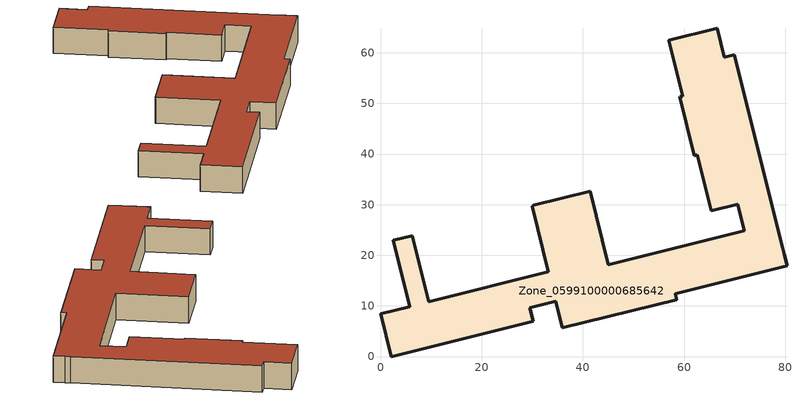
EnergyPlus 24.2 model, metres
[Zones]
Zone_0599100000685642
 floor ground (C_G): 66.53,64.82 67.93,59.17 69.91,59.66 79.45,21.4 79.74,20.22 80.31,17.94 58.25,12.44 58.53,11.27 35.95,5.65 34.65,10.88 29.53,9.6 30.18,7 2.11,0 0,8.44 5.75,9.87 2.48,22.96 6.26,23.91 9.54,10.82 33.18,16.73 29.96,29.65 30.18,29.7 30.15,29.85 41.4,32.67 45.02,18.11 71.88,24.83 70.54,30.13 65.32,28.83 62.58,39.85 61.99,39.71 59.1,51.28 59.69,51.43 56.95,62.44 z0
 wall outside (C_F): 2.11,0 30.18,7 29.53,9.6 34.65,10.88 35.95,5.65 58.53,11.27 58.25,12.44 80.31,17.94 79.74,20.22 79.45,21.4 69.91,59.66 67.93,59.17 66.53,64.82 56.95,62.44 59.69,51.43 59.1,51.28 61.99,39.71 62.58,39.85 65.32,28.83 70.54,30.13 71.88,24.83 45.02,18.11 41.4,32.67 30.15,29.85 30.18,29.7 29.96,29.65 33.18,16.73 9.54,10.82 6.26,23.91 2.48,22.96 5.75,9.87 0,8.44 2.11,0 z0:5.81
 roof outside (C_R): 71.88,24.83 45.02,18.11 41.4,32.67 30.15,29.85 30.18,29.7 29.96,29.65 33.18,16.73 9.54,10.82 6.26,23.91 2.48,22.96 5.75,9.87 0,8.44 2.11,0 30.18,7 29.53,9.6 34.65,10.88 35.95,5.65 58.53,11.27 58.25,12.44 80.31,17.94 79.74,20.22 79.45,21.4 69.91,59.66 67.93,59.17 66.53,64.82 56.95,62.44 59.69,51.43 59.1,51.28 61.99,39.71 62.58,39.85 65.32,28.83 70.54,30.13 z5.81
[BUILDING]
Pand.0599100000685642: North Axis=0; Terrain=City; Loads Convergence Tolerance Value=0.04; Temperature Convergence Tolerance Value=0.4; Solar Distribution=FullExterior; Maximum Number of Warmup Days=25; Minimum Number of Warmup Days=1
[Site:Location]
Rotterdam.The.Hague.AP_ZH_NLD Design_Conditions: Latitude=51.96; Longitude=4.45; Time Zone=1; Elevation=-4.5
[SITE:GROUNDTEMPERATURE:BUILDINGSURFACE]
18, 18, 18, 18, 18, 18, 18, 18, 18, 18, 18, 18
[MATERIAL] Thermal Absorptance=0.9; Solar Absorptance=0.7; Visible Absorptance=0.7
Name | Roughness | Thickness | Conductivity | Density | Specific Heat
G.TC.1975-1991 | MediumSmooth | 0.15 | 0.288461 | 540 | 1210
F.TC.1975-1991 | Rough | 0.3 | 0.230769 | 1920 | 840
R.TC.1975-1991 | MediumRough | 0.2 | 0.153846 | 1500 | 1000
[CONSTRUCTION]
C_G: G.TC.1975-1991
C_F: F.TC.1975-1991
C_R: R.TC.1975-1991
[ZONE]
Zone_0599100000685642: Type=1; Multiplier=1; Ceiling Height=Autocalculate; Volume=Autocalculate; Floor Area=autocalculate; Part of Total Floor Area=Yes
[ZONEINFILTRATION:DESIGNFLOWRATE]
Infil_Zone_0599100000685642: Zone or ZoneList or Space or SpaceList=Zone_0599100000685642; Schedule=AlwaysOn; Design Flow Rate Calculation Method=Flow/Area; Flow Rate per Floor Area=0.003; Constant Term Coefficient=1; Temperature Term Coefficient=0; Velocity Term Coefficient=0; Velocity Squared Term Coefficient=0
[HVACTEMPLATE:ZONE:IDEALLOADSAIRSYSTEM]
Zone_0599100000685642: Maximum Heating Supply Air Temperature=50; Minimum Cooling Supply Air Temperature=13; Maximum Heating Supply Air Humidity Ratio=0.0156; Minimum Cooling Supply Air Humidity Ratio=0.0077; Heating Limit=NoLimit; Cooling Limit=NoLimit; Dehumidification Control Type=ConstantSensibleHeatRatio; Cooling Sensible Heat Ratio=0.7; Dehumidification Setpoint=60; Humidification Control Type=None; Humidification Setpoint=30; Outdoor Air Method=None; Outdoor Air Flow Rate per Person=0.00944; Outdoor Air Flow Rate per Zone Floor Area=0; Outdoor Air Flow Rate per Zone=0; Demand Controlled Ventilation Type=None; Outdoor Air Economizer Type=NoEconomizer; Heat Recovery Type=None; Sensible Heat Recovery Effectiveness=0.7; Latent Heat Recovery Effectiveness=0.65
[ZONECONTROL:THERMOSTAT]
ThermostatControl_Zone_0599100000685642: Zone or ZoneList=Zone_0599100000685642; Control Type Schedule=DualSetpointControlType; Control 1=Thermostat_Zone_0599100000685642; Temperature Difference Between Cutout And Setpoint=0
[THERMOSTATSETPOINT:DUALSETPOINT]
Thermostat_Zone_0599100000685642: Heating Setpoint Temperature Schedule=HeatingSetpoint_Zone_0599100000685642; Cooling Setpoint Temperature Schedule=CoolingSetpoint_Zone_0599100000685642
[SCHEDULE:COMPACT]
HeatingSetpoint_Zone_0599100000685642: Through: 12/31, For: AllDays, Until: 24:00, 21
CoolingSetpoint_Zone_0599100000685642: Through: 12/31, For: AllDays, Until: 24:00, 24
DualSetpointControlType: Through: 12/31, For: AllDays, Until: 24:00, 4
AlwaysOn: Through: 12/31, For: AllDays, Until: 24:00, 1
